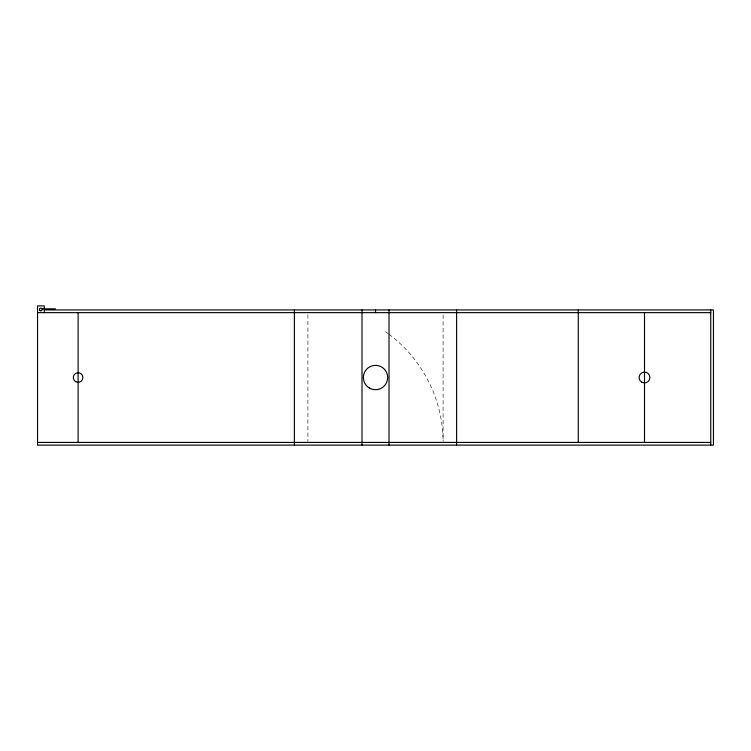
<?xml version="1.0" encoding="UTF-8"?>
<svg xmlns="http://www.w3.org/2000/svg" width="751" height="751" viewBox="0 0 751 751"><rect width="100%" height="100%" fill="white"/><g stroke="black" fill="none" stroke-linecap="round" stroke-linejoin="round"><path stroke-width="0.56" stroke-dasharray="3.75 2.82" d="M443.09 314.979L443.09 441.241M307.91 314.603L307.91 441.626M385.451 331.679A135.18 135.18 0 0 1 388.079 333.575M388.952 334.214A135.18 135.18 0 0 1 443.09 441.335"/><path stroke-width="1.13" d="M41.972 308.821L55.452 308.821M44.309 309.938L713.45 309.938L713.45 445.118L37.55 445.118L37.55 305.882L44.309 305.882L44.309 312.641M37.55 312.641L710.746 312.641M37.55 442.414L710.746 442.414M710.746 309.938L710.746 445.118M644.508 312.641L644.508 442.414M578.27 309.938L578.27 442.414M456.608 309.938L456.608 445.118M389.018 309.938L389.018 445.118M375.509 309.938L375.509 312.641M362.001 309.938L362.001 445.118M294.392 309.938L294.392 445.118M78.104 312.641L78.104 442.414M641.805 382.212A5.407 5.407 0 0 0 649.915 377.528A5.407 5.407 0 0 0 641.805 372.843A5.407 5.407 0 0 0 641.805 382.212M75.71 381.677A4.788 4.788 0 0 0 82.892 377.528A4.788 4.788 0 0 0 75.71 373.378A4.788 4.788 0 0 0 75.71 381.677M369.426 388.06A12.166 12.166 0 0 0 387.676 377.528A12.166 12.166 0 0 0 369.426 366.995A12.166 12.166 0 0 0 369.426 388.06M40.132 310.661A1.352 1.352 0 0 0 42.159 309.496A1.352 1.352 0 0 0 40.132 308.323A1.352 1.352 0 0 0 40.132 310.661"/></g></svg>
